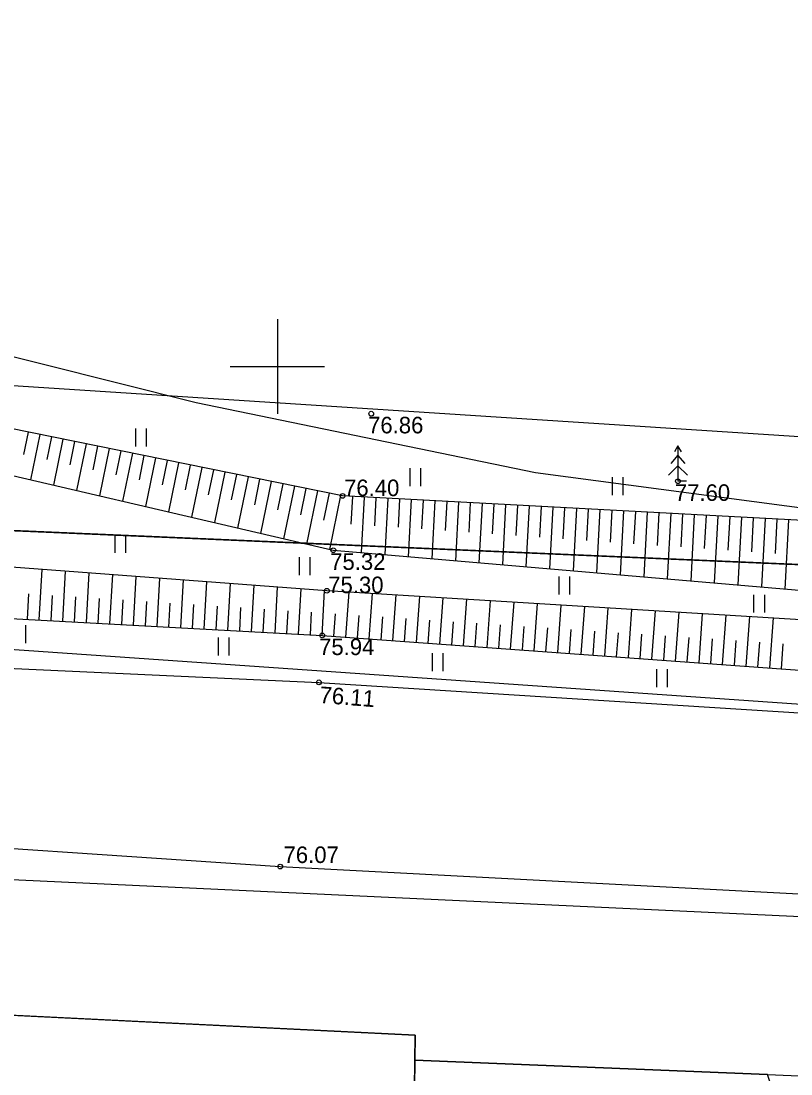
# Model space of a CAD drawing. Extents: x 642412 to 653410, y 6450642 to 6461053.
# Drawn here: x 644489.14 to 644521.75, y 6455820.04 to 6455864.63 of the extents above; entities that cross this region are included whole.
import ezdxf

# ---------------------------------------------------------------- set-up
doc = ezdxf.new("R2010")
doc.units = 0
for name, color, linetype in [('HALJASTUS', 7, 'Continuous'), ('KORGUS', 7, 'Continuous'), ('MOOTPIIR', 7, 'Continuous'), ('PIIR', 7, 'Continuous'), ('PUU', 7, 'Continuous'), ('RELJEEF', 7, 'Continuous'), ('SITRASS', 7, 'Continuous'), ('TEE', 7, 'Continuous'), ('VORK', 7, 'Continuous')]:
    doc.layers.add(name, color=color, linetype=linetype)

msp = doc.modelspace()

# ---------------------------------------------------------------- linework, layer by layer
at = {"layer": 'HALJASTUS'}
for p, q in [((644493.984, 6455847.373), (644493.984, 6455846.612)), ((644494.439, 6455847.373), (644494.439, 6455846.612)), ((644505.606, 6455845.691), (644505.606, 6455844.93)), ((644506.061, 6455845.691), (644506.061, 6455844.93)), ((644514.169, 6455845.308), (644514.169, 6455844.547)), ((644514.624, 6455845.308), (644514.624, 6455844.547)), ((644493.108, 6455842.863), (644493.108, 6455842.102)), ((644493.563, 6455842.863), (644493.563, 6455842.102)), ((644500.917, 6455841.929), (644500.917, 6455841.167)), ((644501.372, 6455841.929), (644501.372, 6455841.167)), ((644511.916, 6455841.104), (644511.916, 6455840.342)), ((644512.371, 6455841.104), (644512.371, 6455840.342)), ((644520.166, 6455840.334), (644520.166, 6455839.573)), ((644520.621, 6455840.334), (644520.621, 6455839.573)), ((644489.333, 6455839.039), (644489.333, 6455838.278)), ((644497.491, 6455838.519), (644497.491, 6455837.758)), ((644497.946, 6455838.519), (644497.946, 6455837.758)), ((644506.55, 6455837.851), (644506.55, 6455837.09)), ((644507.005, 6455837.851), (644507.005, 6455837.09)), ((644516.054, 6455837.182), (644516.054, 6455836.421)), ((644516.509, 6455837.182), (644516.509, 6455836.421))]:
    msp.add_line(p, q, dxfattribs=at)
at = {"layer": 'KORGUS'}
for centre in [(644503.97, 6455848), (644516.96, 6455845.141), (644502.762, 6455844.515), (644502.366, 6455842.218), (644502.092, 6455840.501), (644501.896, 6455838.609), (644501.755, 6455836.622), (644500.119, 6455828.818)]:
    msp.add_circle(centre, 0.1, dxfattribs=at)
at = {"layer": 'MOOTPIIR'}
for points in [[(644631.008, 6455821.613), (644228.092, 6455840.424), (644093.382, 6455847.706), (644009.643, 6455855.594), (643927.118, 6455869.551), (643834.277, 6455895.643), (643722.626, 6455939.94), (643457.605, 6456057.963)], [(643612.226, 6456010.462), (643752.701, 6455950.388), (643798.211, 6455931.122), (643842.659, 6455912.918), (643905.16, 6455893.045), (643964.778, 6455880.454), (644008.923, 6455874.993), (644068.541, 6455871.959), (644137.716, 6455863.16), (644241.024, 6455859.975), (644371.335, 6455854.21), (644472.368, 6455850.266), (644586.901, 6455842.833), (644650.919, 6455841.467)]]:
    msp.add_lwpolyline(points, dxfattribs=at)
at = {"layer": 'PIIR'}
for points in [[(643409.18, 6456042.55), (643423.9, 6456056.02), (643434.76, 6456058.37), (643448.24, 6456055.1), (643523.65, 6456020.39), (643681.07, 6455951.01), (643765.27, 6455914.12), (643815.65, 6455896.24), (643855.23, 6455885.24), (643885.15, 6455877.22), (643936.25, 6455864.84), (644037.64, 6455848.97), (644075.74, 6455844.93), (644112.8, 6455842.35), (644142.55, 6455840.41), (644298.99, 6455833.91), (644385.69, 6455830.23), (644449.71, 6455824.45), (644505.83, 6455821.68), (644505.82, 6455820.62), (644520.76, 6455820.01), (644684.18, 6455813.11)], [(646245, 6455347.83), (646027.37, 6455491.94), (645993.5, 6455512.9), (645861.22, 6455600.24), (645806.99, 6455630.2), (645704.56, 6455670.48), (645569.98, 6455720.92), (645442.01, 6455759.37), (645287.72, 6455789.89), (644941.48, 6455822.13), (644802.17, 6455828.08), (644616.05, 6455837.55), (644535.96, 6455841.01), (644455.86, 6455844.47), (644318.96, 6455851.29), (644142.2, 6455859.35), (644077.2, 6455863.87)]]:
    msp.add_lwpolyline(points, dxfattribs=at)
for points in [[(644567.75, 6456019.59), (644505.15, 6456017.15), (644455.86, 6455844.47), (644616.05, 6455837.55), (644624.08, 6455913.41), (644634.99, 6456031.71)], [(644385.69, 6455830.23), (644298.99, 6455833.91), (644262.21, 6455767.78), (644316.07, 6455737.9), (644332.08, 6455728.02), (644353.09, 6455717.7), (644381.53, 6455718.66), (644382.14, 6455714.2), (644391.03, 6455707.86), (644505.79, 6455818.3), (644505.83, 6455821.68), (644449.71, 6455824.45)], [(644576.22, 6455650.95), (644520.76, 6455820.01), (644505.82, 6455820.62), (644505.79, 6455818.3), (644391.03, 6455707.86), (644356.77, 6455633.05)]]:
    msp.add_lwpolyline(points, close=True, dxfattribs=at)
at = {"layer": 'PUU'}
for p, q in [((644516.96, 6455846.641), (644516.81, 6455846.391)), ((644517.11, 6455846.391), (644516.96, 6455846.641)), ((644516.96, 6455846.641), (644516.96, 6455845.141)), ((644516.96, 6455846.241), (644516.66, 6455845.891)), ((644517.26, 6455845.891), (644516.96, 6455846.241)), ((644516.96, 6455845.791), (644516.56, 6455845.391)), ((644517.36, 6455845.391), (644516.96, 6455845.791)), ((644517.32, 6455845.141), (644516.96, 6455845.141))]:
    msp.add_line(p, q, dxfattribs=at)
at = {"layer": 'RELJEEF'}
for p, q in [((644489.267, 6455846.266), (644489.461, 6455847.22)), ((644489.56, 6455845.2), (644489.951, 6455847.12)), ((644490.244, 6455846.053), (644490.44, 6455847.021)), ((644490.534, 6455844.973), (644490.93, 6455846.921)), ((644491.221, 6455845.84), (644491.42, 6455846.821)), ((644491.509, 6455844.746), (644491.91, 6455846.722)), ((644492.198, 6455845.627), (644492.4, 6455846.622)), ((644492.483, 6455844.519), (644492.89, 6455846.522)), ((644493.175, 6455845.414), (644493.38, 6455846.423)), ((644493.457, 6455844.292), (644493.87, 6455846.323)), ((644494.152, 6455845.201), (644494.36, 6455846.223)), ((644494.432, 6455844.065), (644494.85, 6455846.124)), ((644495.13, 6455844.988), (644495.34, 6455846.024)), ((644495.406, 6455843.838), (644495.83, 6455845.925)), ((644496.107, 6455844.775), (644496.32, 6455845.825)), ((644496.38, 6455843.612), (644496.81, 6455845.725)), ((644497.084, 6455844.562), (644497.3, 6455845.626)), ((644497.355, 6455843.385), (644497.79, 6455845.526)), ((644498.061, 6455844.349), (644498.28, 6455845.426)), ((644498.329, 6455843.158), (644498.77, 6455845.327)), ((644499.038, 6455844.136), (644499.26, 6455845.227)), ((644499.303, 6455842.931), (644499.75, 6455845.127)), ((644500.015, 6455843.923), (644500.24, 6455845.028)), ((644500.278, 6455842.704), (644500.73, 6455844.928)), ((644500.992, 6455843.71), (644501.22, 6455844.829)), ((644501.252, 6455842.477), (644501.71, 6455844.729)), ((644501.969, 6455843.497), (644502.2, 6455844.629)), ((644502.226, 6455842.251), (644502.69, 6455844.53)), ((644503.126, 6455843.325), (644503.188, 6455844.492)), ((644503.562, 6455842.115), (644503.687, 6455844.466)), ((644504.123, 6455843.256), (644504.186, 6455844.439)), ((644504.559, 6455842.03), (644504.686, 6455844.413)), ((644505.121, 6455843.187), (644505.185, 6455844.386)), ((644505.556, 6455841.944), (644505.684, 6455844.36)), ((644506.119, 6455843.117), (644506.183, 6455844.333)), ((644506.553, 6455841.859), (644506.683, 6455844.307)), ((644507.117, 6455843.048), (644507.182, 6455844.28)), ((644507.55, 6455841.773), (644507.681, 6455844.253)), ((644508.114, 6455842.979), (644508.181, 6455844.227)), ((644508.546, 6455841.688), (644508.68, 6455844.2)), ((644509.112, 6455842.909), (644509.179, 6455844.174)), ((644509.543, 6455841.602), (644509.679, 6455844.147)), ((644510.11, 6455842.84), (644510.178, 6455844.121)), ((644510.54, 6455841.517), (644510.677, 6455844.094)), ((644511.107, 6455842.771), (644511.176, 6455844.068)), ((644511.537, 6455841.431), (644511.676, 6455844.041)), ((644512.105, 6455842.701), (644512.175, 6455844.015)), ((644512.534, 6455841.345), (644512.674, 6455843.988)), ((644513.103, 6455842.632), (644513.174, 6455843.962)), ((644513.531, 6455841.26), (644513.673, 6455843.935)), ((644514.101, 6455842.563), (644514.172, 6455843.908)), ((644514.528, 6455841.174), (644514.672, 6455843.882)), ((644515.098, 6455842.493), (644515.171, 6455843.855)), ((644515.524, 6455841.089), (644515.67, 6455843.829)), ((644516.096, 6455842.424), (644516.169, 6455843.802)), ((644516.521, 6455841.003), (644516.669, 6455843.776)), ((644517.094, 6455842.355), (644517.168, 6455843.749)), ((644517.518, 6455840.918), (644517.667, 6455843.723)), ((644518.092, 6455842.285), (644518.167, 6455843.696)), ((644518.515, 6455840.832), (644518.666, 6455843.67)), ((644519.089, 6455842.216), (644519.165, 6455843.643)), ((644519.512, 6455840.747), (644519.664, 6455843.616)), ((644520.087, 6455842.147), (644520.164, 6455843.59)), ((644520.509, 6455840.661), (644520.663, 6455843.563)), ((644521.085, 6455842.078), (644521.162, 6455843.537)), ((644521.506, 6455840.575), (644521.662, 6455843.51)), ((644490.017, 6455841.408), (644489.9, 6455839.265)), ((644491.015, 6455841.333), (644490.898, 6455839.211)), ((644492.012, 6455841.258), (644491.897, 6455839.156)), ((644493.009, 6455841.183), (644492.895, 6455839.101)), ((644494.007, 6455841.108), (644493.894, 6455839.047)), ((644495.004, 6455841.033), (644494.892, 6455838.992)), ((644496.002, 6455840.958), (644495.891, 6455838.938)), ((644496.999, 6455840.883), (644496.89, 6455838.883)), ((644497.996, 6455840.808), (644497.888, 6455838.828)), ((644498.994, 6455840.734), (644498.887, 6455838.774)), ((644499.991, 6455840.659), (644499.885, 6455838.719)), ((644500.989, 6455840.584), (644500.884, 6455838.664)), ((644501.986, 6455840.509), (644501.882, 6455838.61)), ((644503.018, 6455840.444), (644502.879, 6455838.538)), ((644489.46, 6455840.369), (644489.401, 6455839.293)), ((644490.458, 6455840.304), (644490.399, 6455839.238)), ((644491.455, 6455840.239), (644491.398, 6455839.183)), ((644492.453, 6455840.175), (644492.396, 6455839.129)), ((644493.451, 6455840.11), (644493.395, 6455839.074)), ((644494.449, 6455840.045), (644494.393, 6455839.019)), ((644495.447, 6455839.98), (644495.392, 6455838.965)), ((644504.016, 6455840.383), (644503.877, 6455838.465)), ((644505.014, 6455840.323), (644504.874, 6455838.393)), ((644506.012, 6455840.262), (644505.872, 6455838.32)), ((644507.011, 6455840.201), (644506.869, 6455838.248)), ((644508.009, 6455840.14), (644507.866, 6455838.176)), ((644509.007, 6455840.079), (644508.864, 6455838.103)), ((644510.005, 6455840.018), (644509.861, 6455838.031)), ((644511.003, 6455839.957), (644510.858, 6455837.959)), ((644496.445, 6455839.916), (644496.39, 6455838.91)), ((644497.443, 6455839.851), (644497.389, 6455838.856)), ((644498.441, 6455839.786), (644498.387, 6455838.801)), ((644499.439, 6455839.721), (644499.386, 6455838.746)), ((644500.437, 6455839.656), (644500.384, 6455838.692)), ((644501.435, 6455839.592), (644501.383, 6455838.637)), ((644502.45, 6455839.524), (644502.381, 6455838.574)), ((644512.002, 6455839.896), (644511.856, 6455837.886)), ((644513, 6455839.835), (644512.853, 6455837.814)), ((644513.998, 6455839.774), (644513.851, 6455837.741)), ((644514.996, 6455839.713), (644514.848, 6455837.669)), ((644515.994, 6455839.652), (644515.845, 6455837.597)), ((644516.993, 6455839.591), (644516.843, 6455837.524)), ((644517.991, 6455839.53), (644517.84, 6455837.452)), ((644503.448, 6455839.458), (644503.378, 6455838.501)), ((644504.445, 6455839.391), (644504.375, 6455838.429)), ((644505.443, 6455839.324), (644505.373, 6455838.357)), ((644506.441, 6455839.258), (644506.37, 6455838.284)), ((644507.439, 6455839.191), (644507.368, 6455838.212)), ((644508.436, 6455839.124), (644508.365, 6455838.14)), ((644518.989, 6455839.469), (644518.837, 6455837.38)), ((644519.987, 6455839.408), (644519.835, 6455837.307)), ((644520.986, 6455839.347), (644520.832, 6455837.235)), ((644509.434, 6455839.058), (644509.362, 6455838.067)), ((644510.432, 6455838.991), (644510.36, 6455837.995)), ((644511.43, 6455838.924), (644511.357, 6455837.922)), ((644512.428, 6455838.858), (644512.355, 6455837.85)), ((644513.425, 6455838.791), (644513.352, 6455837.778)), ((644514.423, 6455838.724), (644514.349, 6455837.705)), ((644515.421, 6455838.658), (644515.347, 6455837.633)), ((644516.419, 6455838.591), (644516.344, 6455837.56)), ((644517.417, 6455838.524), (644517.341, 6455837.488)), ((644518.414, 6455838.458), (644518.339, 6455837.416)), ((644519.412, 6455838.391), (644519.336, 6455837.343)), ((644520.41, 6455838.324), (644520.334, 6455837.271)), ((644521.408, 6455838.258), (644521.331, 6455837.199))]:
    msp.add_line(p, q, dxfattribs=at)
for points in [[(644591.644, 6455837.822), (644587.602, 6455838.106), (644568.625, 6455839.041), (644544.027, 6455842.109), (644525.429, 6455843.31), (644502.762, 6455844.515), (644483.898, 6455848.351), (644467.226, 6455854.293)], [(644466.647, 6455852.456), (644484.035, 6455846.486), (644502.366, 6455842.218), (644524.389, 6455840.328), (644543.539, 6455839.791), (644568.521, 6455837.889), (644587.763, 6455837.37), (644591.616, 6455837.486)], [(644591.581, 6455836.8), (644588.282, 6455836.635), (644568.459, 6455837.396), (644543.711, 6455838.308), (644524.475, 6455839.134), (644502.092, 6455840.501), (644483.458, 6455841.9), (644463.828, 6455842.113), (644440.003, 6455844.091), (644414.076, 6455844.541), (644388.972, 6455845.866), (644361.762, 6455846.569), (644332.871, 6455847.203)], [(644332.871, 6455847.203), (644361.864, 6455845.678), (644388.689, 6455844.854), (644414.081, 6455842.962), (644440.005, 6455841.22), (644463.558, 6455840.425), (644482.996, 6455839.643), (644501.896, 6455838.609), (644524.053, 6455837.001), (644543.814, 6455836.239), (644567.802, 6455834.833), (644588.483, 6455834.064), (644590.862, 6455834.759), (644591.796, 6455836.27)]]:
    msp.add_lwpolyline(points, dxfattribs=at)
at = {"layer": 'SITRASS'}
msp.add_lwpolyline([(644592.692, 6455839.72), (644586.3, 6455840.069), (644583.759, 6455839.929), (644582.212, 6455839.575), (644574.998, 6455840.064), (644561.314, 6455840.485), (644544.899, 6455842.107), (644525.507, 6455843.555), (644510.922, 6455845.499), (644496.558, 6455848.458), (644483.447, 6455851.749), (644473.575, 6455853.878), (644466.69, 6455856.58), (644462.281, 6455858.813), (644456.183, 6455861.261), (644444.077, 6455865.251), (644428.932, 6455872.663), (644390.791, 6455894.647)], dxfattribs=at)
at = {"layer": 'TEE'}
for points in [[(644112.058, 6455855.849), (644137.736, 6455854.475), (644170.199, 6455852.696), (644210.559, 6455850.449), (644239.303, 6455849.052), (644248.733, 6455848.778), (644266.519, 6455847.79), (644292.764, 6455846.722), (644307.845, 6455846.224), (644332.604, 6455845.271), (644361.827, 6455843.827), (644388.504, 6455842.823), (644413.611, 6455841.375), (644439.953, 6455839.765), (644463.476, 6455838.482), (644481.792, 6455837.539), (644501.755, 6455836.622), (644523.883, 6455835.213), (644544.094, 6455834.198), (644567.716, 6455832.933), (644586.36, 6455831.949), (644596.998, 6455831.705), (644608.307, 6455831.137), (644631.396, 6455830.222)], [(644243.158, 6455849.097), (644259.492, 6455848.825), (644284.031, 6455847.598), (644307.93, 6455846.683), (644327.11, 6455845.72), (644352.34, 6455844.569), (644372.344, 6455844.073), (644382.292, 6455844.075), (644388.616, 6455844.289), (644395.747, 6455843.08), (644403.345, 6455842.368), (644423.455, 6455841.417), (644447.384, 6455840.147), (644483.16, 6455838.415), (644522.584, 6455835.668), (644550.591, 6455834.219), (644580.639, 6455832.674), (644586.863, 6455832.124)], [(644112.062, 6455848.241), (644138.248, 6455846.724), (644170.858, 6455845.08), (644209.948, 6455843.238), (644249.614, 6455841.795), (644266.682, 6455840.696), (644291.363, 6455839.381), (644307.941, 6455838.61), (644331.707, 6455837.452), (644362.19, 6455835.977), (644386.445, 6455834.887), (644413.846, 6455833.511), (644439.019, 6455832.631), (644463.667, 6455831.316), (644480.828, 6455830.128), (644500.119, 6455828.818), (644523.961, 6455827.561), (644544.692, 6455826.419), (644566.907, 6455825.353), (644607.197, 6455823.763), (644630.251, 6455822.721)]]:
    msp.add_lwpolyline(points, dxfattribs=at)
at = {"layer": 'VORK'}
for p, q in [((644500, 6455852), (644500, 6455848)), ((644498, 6455850), (644502, 6455850))]:
    msp.add_line(p, q, dxfattribs=at)

# ---------------------------------------------------------------- texts
at = {"layer": 'KORGUS'}
for s, p in [('76.86', (644503.838, 6455847.167)), ('76.40', (644502.821, 6455844.509)), ('77.60', (644516.828, 6455844.308)), ('75.32', (644502.234, 6455841.385)), ('75.30', (644502.151, 6455840.399)), ('75.94', (644501.764, 6455837.776)), ('76.07', (644500.258, 6455828.97))]:
    msp.add_text(s, height=0.7, dxfattribs=at).set_placement(p)
msp.add_text('76.11', height=0.7, rotation=355.5154, dxfattribs=at).set_placement((644501.765, 6455835.754))

doc.saveas('drawing.dxf')
